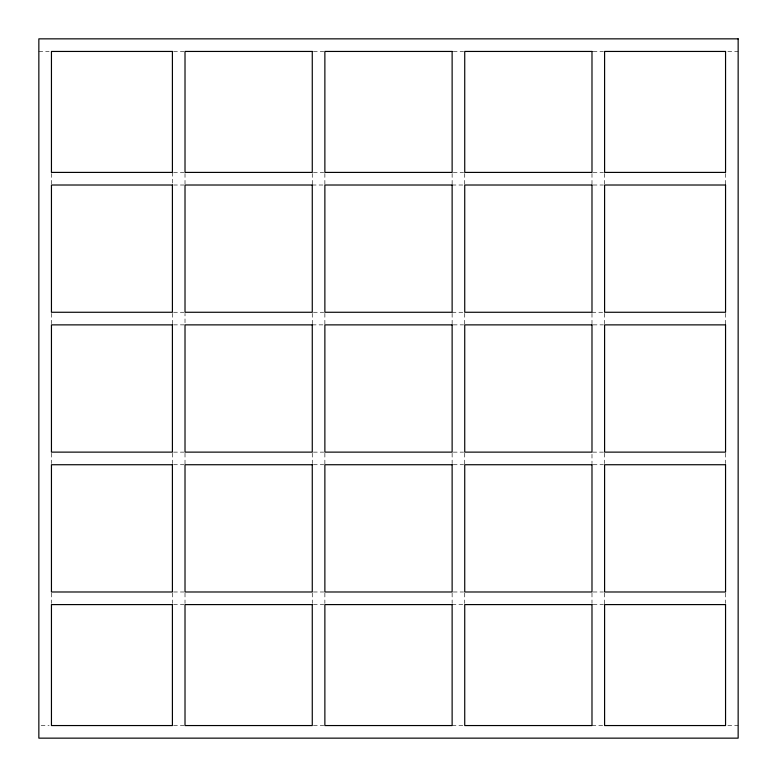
<?xml version="1.0" encoding="UTF-8"?>
<svg xmlns="http://www.w3.org/2000/svg" width="777" height="777" viewBox="0 0 777 777"><rect width="100%" height="100%" fill="white"/><g stroke="black" fill="none" stroke-linecap="round" stroke-linejoin="round"><path stroke-width="0.58" stroke-dasharray="3.88 2.91" d="M38.85 51.447L49.155 51.447M173.553 51.447L183.867 51.447M313.413 51.447L323.727 51.447M453.273 51.447L463.587 51.447M593.133 51.447L603.447 51.447M727.845 51.447L738.15 51.447M173.553 172.407L183.867 172.407M313.413 172.407L323.727 172.407M453.273 172.407L463.587 172.407M593.133 172.407L603.447 172.407M173.553 185.013L183.867 185.013M312.267 185.013L323.727 185.013M452.127 185.013L463.587 185.013M593.133 185.013L603.447 185.013M173.553 312.267L183.867 312.267M313.413 312.267L323.727 312.267M452.127 312.267L463.587 312.267M591.987 312.267L603.447 312.267M173.553 324.873L185.013 324.873L185.013 313.413M312.267 324.873L323.727 324.873M453.273 324.873L463.587 324.873M593.133 324.873L603.447 324.873M173.553 452.127L183.867 452.127M313.413 452.127L323.727 452.127M453.273 452.127L463.587 452.127M603.447 452.127L591.987 452.127L591.987 463.587M173.553 464.733L183.867 464.733M313.413 464.733L323.727 464.733M453.273 464.733L463.587 464.733M593.133 464.733L603.447 464.733M173.553 591.987L183.867 591.987M313.413 591.987L323.727 591.987M453.273 591.987L463.587 591.987M593.133 591.987L603.447 591.987M173.553 604.593L183.867 604.593M313.413 604.593L323.727 604.593M452.127 604.593L463.587 604.593M593.133 604.593L603.447 604.593M41.142 725.553L49.155 725.553M173.553 725.553L183.867 725.553M313.413 725.553L323.727 725.553M452.127 725.553L463.587 725.553M591.987 725.553L603.447 725.553M727.845 725.553L738.15 725.553M725.553 173.553L725.553 185.013M725.553 313.413L725.553 324.873M725.553 453.273L725.553 463.587M725.553 593.133L725.553 603.447M604.593 173.553L604.593 183.867M604.593 313.413L604.593 323.727M604.593 453.273L604.593 463.587M604.593 593.133L604.593 604.593M591.987 173.553L591.987 183.867M591.987 313.413L591.987 323.727M591.987 593.133L591.987 603.447M464.733 173.553L464.733 185.013M464.733 313.413L464.733 324.873M464.733 453.273L464.733 464.733M464.733 593.133L464.733 603.447M452.127 173.553L452.127 183.867M452.127 313.413L452.127 323.727M452.127 453.273L452.127 463.587M452.127 593.133L452.127 603.447M324.873 173.553L324.873 185.013M324.873 313.413L324.873 324.873M324.873 453.273L324.873 464.733M324.873 593.133L324.873 603.447M312.267 173.553L312.267 183.867M312.267 313.413L312.267 323.727M312.267 453.273L312.267 463.587M312.267 593.133L312.267 603.447M185.013 173.553L185.013 183.867M185.013 453.273L185.013 464.733M185.013 593.133L185.013 603.447M172.407 172.407L172.407 183.867M172.407 313.413L172.407 323.727M172.407 453.273L172.407 463.587M172.407 593.133L172.407 603.447M51.447 173.553L51.447 183.867M51.447 313.413L51.447 323.727M51.447 453.273L51.447 463.587M51.447 593.133L51.447 603.447"/><path stroke-width="1.17" d="M738.15 38.85L38.85 38.85L38.85 738.15L738.15 738.15L738.15 38.85M172.407 51.447L51.447 51.447L51.447 172.407L172.407 172.407L172.407 51.447M312.267 51.447L185.013 51.447L185.013 172.407L312.267 172.407L312.267 51.447M452.127 51.447L324.873 51.447L324.873 172.407L452.127 172.407L452.127 51.447M591.987 51.447L464.733 51.447L464.733 172.407L591.987 172.407L591.987 51.447M725.553 51.447L604.593 51.447L604.593 172.407L725.553 172.407L725.553 51.447M172.407 185.013L51.447 185.013L51.447 312.267L172.407 312.267L172.407 185.013M312.267 185.013L185.013 185.013L185.013 312.267L312.267 312.267L312.267 185.013M452.127 185.013L324.873 185.013L324.873 312.267L452.127 312.267L452.127 185.013M591.987 185.013L464.733 185.013L464.733 312.267L591.987 312.267L591.987 185.013M725.553 185.013L604.593 185.013L604.593 312.267L725.553 312.267L725.553 185.013M172.407 324.873L51.447 324.873L51.447 452.127L172.407 452.127L172.407 324.873M312.267 324.873L185.013 324.873L185.013 452.127L312.267 452.127L312.267 324.873M452.127 324.873L324.873 324.873L324.873 452.127L452.127 452.127L452.127 324.873M591.987 324.873L464.733 324.873L464.733 452.127L591.987 452.127L591.987 324.873M725.553 324.873L604.593 324.873L604.593 452.127L725.553 452.127L725.553 324.873M172.407 464.733L51.447 464.733L51.447 591.987L172.407 591.987L172.407 464.733M312.267 464.733L185.013 464.733L185.013 591.987L312.267 591.987L312.267 464.733M452.127 464.733L324.873 464.733L324.873 591.987L452.127 591.987L452.127 464.733M591.987 464.733L464.733 464.733L464.733 591.987L591.987 591.987L591.987 464.733M725.553 464.733L604.593 464.733L604.593 591.987L725.553 591.987L725.553 464.733M172.407 604.593L51.447 604.593L51.447 725.553L172.407 725.553L172.407 604.593M312.267 604.593L185.013 604.593L185.013 725.553L312.267 725.553L312.267 604.593M452.127 604.593L324.873 604.593L324.873 725.553L452.127 725.553L452.127 604.593M591.987 604.593L464.733 604.593L464.733 725.553L591.987 725.553L591.987 604.593M725.553 604.593L604.593 604.593L604.593 725.553L725.553 725.553L725.553 604.593"/></g></svg>
